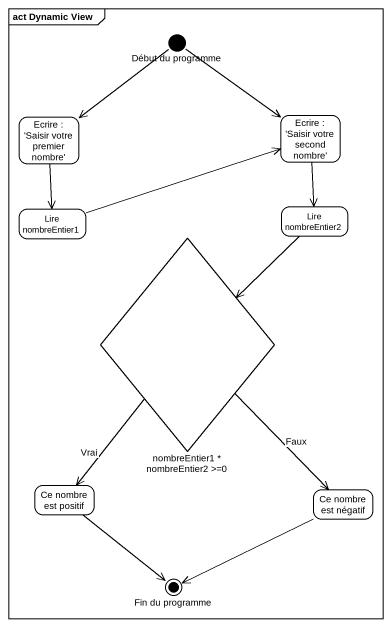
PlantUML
@startuml
mainframe act Dynamic View
hide empty description
state "Début du programme" as Début_du_programme <<start>>
state "Ecrire : 'Saisir votre premier nombre'" as Ecrire_Saisir_votre_premier
state "Ecrire : 'Saisir votre second nombre'" as Ecrire_Saisir_votre_second
state "Lire nombreEntier1" as Lire_nombreEntier1
state "Lire nombreEntier2" as Lire_nombreEntier2
state "nombreEntier1 * nombreEntier2 >=0" as nombreEntier1_nombreEntier2 <<choice>>
state "Ce nombre est positif" as Ce_nombre_est_positif
state "Ce nombre est négatif" as Ce_nombre_est_négatif
state "Fin du programme" as Fin_du_programme <<end>>
Début_du_programme --> Ecrire_Saisir_votre_premier
Début_du_programme --> Ecrire_Saisir_votre_second
Ecrire_Saisir_votre_premier --> Lire_nombreEntier1
Ecrire_Saisir_votre_second --> Lire_nombreEntier2
Lire_nombreEntier1 -right-> Ecrire_Saisir_votre_second
Lire_nombreEntier2 --> nombreEntier1_nombreEntier2
nombreEntier1_nombreEntier2 --> Ce_nombre_est_positif : Vrai
nombreEntier1_nombreEntier2 --> Ce_nombre_est_négatif : Faux
Ce_nombre_est_positif --> Fin_du_programme
Ce_nombre_est_négatif -left-> Fin_du_programme
@enduml
